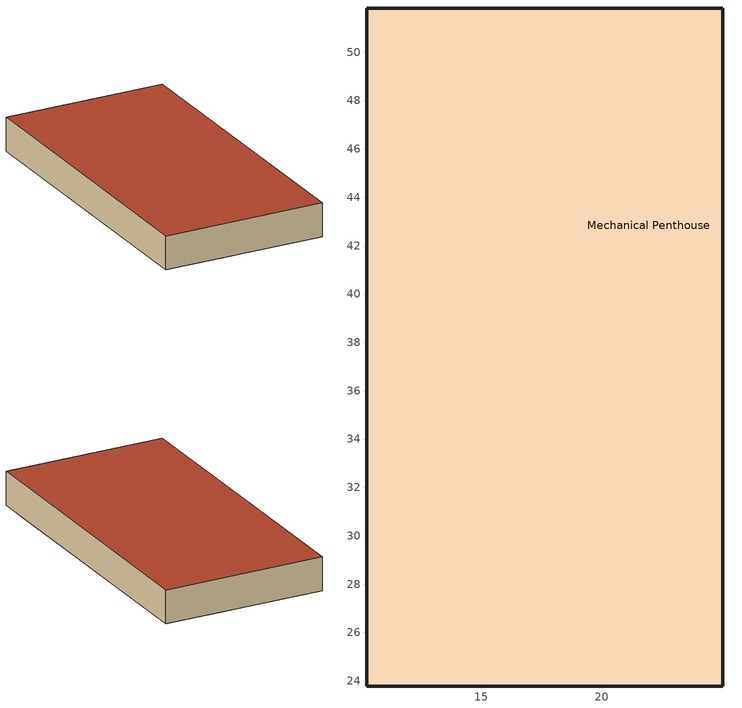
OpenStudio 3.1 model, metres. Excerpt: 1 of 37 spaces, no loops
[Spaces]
Mechanical Penthouse
 floor to 4th Floor Corridor: 18.88,51.83 18.88,23.79 16.38,23.79 16.38,51.83 z12.19
 floor to Room 404: 24.99,33.86 24.99,28.88 18.88,28.88 18.88,33.86 z12.19
 floor to Room 406/407: 16.38,41.14 16.38,23.79 10.28,23.79 10.28,41.14 z12.19
 floor to Room 411: 16.38,51.83 16.38,48.48 10.28,48.48 10.28,51.83 z12.19
 floor to Room 401/403: 24.99,51.83 24.99,33.86 18.88,33.86 18.88,51.83 z12.19
 floor to 4th Floor Restroom: 16.38,48.48 16.38,41.14 10.28,41.14 10.28,48.48 z12.19
 floor to Room 405: 24.99,28.88 24.99,23.79 18.88,23.79 18.88,28.88 z12.19
 wall outside: 24.99,51.83 10.28,51.83 10.28,23.79 24.99,23.79 24.99,51.83 z12.19:15.24
 roof outside: 24.99,23.79 24.99,51.83 10.28,51.83 10.28,23.79 z15.24
[SpaceType] Standards Building Type=SecondarySchool
Name | Default Schedule Set | Design Specification Outdoor Air Object | Standards Space Type
Lab | Lab Schedule Set | Lab Ventilation | Kitchen
Restroom | Restroom Schedule Set | Restroom Ventilation | Restroom
[DefaultScheduleSet] People Activity Level Schedule=Activity; Infiltration Schedule=Infil
Name | Number of People Schedule | Lighting Schedule | Electric Equipment Schedule
Lab Schedule Set | Lab Occupation | Lab Lights | Lab Equip
Restroom Schedule Set | Restroom Occupation | Restroom Lights | Restroom Equipment
[Lights:Definition] Design Level Calculation Method=Watts/Area; Fraction Radiant=0.37; Fraction Visible=0.2
Name | Watts per Space Floor Area {W/m2}
Lab Lights Definition | 12.9167
Restroom Lights Definition | 9.68752
[Lights]
Name | Lights Definition | Space or SpaceType
Lab Lights | Lab Lights Definition | Lab
Restroom Lights | Restroom Lights Definition | Restroom
[DesignSpecification:OutdoorAir] Outdoor Air Method=Sum
Name | Outdoor Air Flow per Person {m3/s-person} | Outdoor Air Flow per Floor Area {m3/s-m2}
Lab Ventilation | 0.00707921
Restroom Ventilation |  | 0.0048768
[People:Definition] Number of People Calculation Method=People/Area; Fraction Radiant=0.3
Name | People per Space Floor Area {person/m2}
Lab People Definition | 0.268204
Restroom People Definition | 0.0999967
[People]
Name | People Definition | Space or SpaceType
Lab People | Lab People Definition | Lab
Restroom People | Restroom People Definition | Restroom
[SpaceInfiltration:DesignFlowRate] Design Flow Rate Calculation Method=Flow/ExteriorArea; Flow per Exterior Surface Area {m3/s-m2}=0.00113386
Name | Space or SpaceType
Lab Infiltration | Lab
Restroom Infiltration | Restroom
[ElectricEquipment:Definition] Design Level Calculation Method=Watts/Area; Fraction Radiant=0.5
Name | Watts per Space Floor Area {W/m2}
Lab Electric Equipment Definition | 222.275
Restroom Electric Equipment Definition | 3.98265
[ElectricEquipment]
Name | Electric Equipment Definition | Space or SpaceType
Lab Electric Equipment | Lab Electric Equipment Definition | Lab
Restroom Electric Equipment | Restroom Electric Equipment Definition | Restroom
[Schedule:Ruleset]
Name | Default Day Schedule | Summer Design Day Schedule | Winter Design Day Schedule
Activity | SecondarySchool Activity Default Schedule | SecondarySchool Activity Summer Design Day | SecondarySchool Activity Winter Design Day
Infil | SecondarySchool Infil Default Schedule | SecondarySchool Infil Summer Design Day | SecondarySchool Infil Winter Design Day
Lab Equip | SecondarySchool Kitchen Equip Default Schedule | SecondarySchool Kitchen Equip Summer Design Day | SecondarySchool Kitchen Equip Winter Design Day
Restroom Occupation | SecondarySchool Bldg Occ Default Schedule 3 | SecondarySchool Bldg Occ Summer Design Day 3 | SecondarySchool Bldg Occ Winter Design Day 3
Restroom Lights | SecondarySchool Bldg Light Default Schedule 9 | SecondarySchool Bldg Light Summer Design Day 4 | SecondarySchool Bldg Light Winter Design Day 4
Restroom Equipment | SecondarySchool Bldg Equip Default Schedule 24 | SecondarySchool Bldg Equip Summer Design Day 4 | SecondarySchool Bldg Equip Winter Design Day 4
Lab Lights | SecondarySchool Bldg Light Default Schedule 11 | SecondarySchool Bldg Light Summer Design Day 5 | SecondarySchool Bldg Light Winter Design Day 5
Lab Occupation | SecondarySchool Bldg Occ Default Schedule 4 | SecondarySchool Bldg Occ Summer Design Day 4 | SecondarySchool Bldg Occ Winter Design Day 4
Mechanical Lights Schedule | SecondarySchool Bldg Light Default Schedule 13 | SecondarySchool Bldg Light Summer Design Day 6 | SecondarySchool Bldg Light Winter Design Day 6
Mechanical Room Equipment | SecondarySchool Bldg Equip Default Schedule 29 | SecondarySchool Bldg Equip Summer Design Day 5 | SecondarySchool Bldg Equip Winter Design Day 5
[Schedule:Day]
SecondarySchool Activity Default Schedule; SecondarySchool Activity Summer Design Day; SecondarySchool Activity Winter Design Day: 24, 0, 120
SecondarySchool Infil Default Schedule; SecondarySchool Infil Summer Design Day; SecondarySchool Infil Winter Design Day: 7, 0, 1, 21, 0, 0.5, 24, 0, 1
SecondarySchool HtgSetp Default Schedule: 7, 0, 17.7778, 21, 0, 20.5556, 24, 0, 17.7778
SecondarySchool HtgSetp Summer Design Day: 24, 0, 16
SecondarySchool HtgSetp Winter Design Day: 24, 0, 21
SecondarySchool ClgSetp Default Schedule: 7, 0, 29.4444, 21, 0, 23.3333, 24, 0, 29.4444
SecondarySchool ClgSetp Summer Design Day: 24, 0, 22.2222
SecondarySchool ClgSetp Winter Design Day: 24, 0, 27
SecondarySchool Kitchen Equip Default Schedule: 4, 0, 0.35, 8, 0, 0.4, 21, 0, 0.5, 24, 0, 0.3
SecondarySchool Kitchen Equip Summer Design Day: 8, 0, 0.1, 20, 0, 0.75, 24, 0, 0.1
SecondarySchool Kitchen Equip Winter Design Day: 24, 0, 0.1
SecondarySchool Office Occ Rule 1 Day Schedule; SecondarySchool Office Occ Rule 3 Day Schedule; SecondarySchool Office Occ Rule 5 Day Schedule; SecondarySchool Bldg Occ Winter Design Day 3; SecondarySchool Bldg Occ Winter Design Day 4: 24, 0, 0
SecondarySchool Office Occ Rule 2 Day Schedule: 8, 0, 0, 17, 0, 0.95, 21, 0, 0.15, 24, 0, 0
SecondarySchool Office Occ Rule 4 Day Schedule: 8, 0, 0, 17, 0, 0.5, 24, 0, 0
SecondarySchool Kitchen Equip Default Schedule 2: 13, 0, 0.15, 17, 0, 0.3, 20, 0, 0.2, 24, 0, 0.15
SecondarySchool Kitchen Equip Default Schedule 4: 10, 0, 0.25, 13, 0, 0.35, 20, 0, 0.5, 24, 0, 0.2
SecondarySchool Kitchen Equip Default Schedule 6: 8, 0, 0.25, 16, 0, 0.35, 24, 0, 0.2
SecondarySchool Bldg Equip Default Schedule 10: 24, 0, 0.25
SecondarySchool Bldg Equip Default Schedule 11: 9, 0, 0.3, 12, 0, 0.45, 18, 0, 0.95, 21, 0, 0.45, 24, 0, 0.3
SecondarySchool Bldg Equip Default Schedule 12: 4, 0, 0.35, 10, 0, 0.4, 18, 0, 0.55, 21, 0, 0.45, 24, 0, 0.35
SecondarySchool Bldg Equip Default Schedule 13: 8, 0, 0.45, 17, 0, 0.5, 24, 0, 0.45
SecondarySchool Bldg Equip Rule 1 Day Schedule 3: 9, 0, 0.25, 19, 0, 0.35, 24, 0, 0.25
SecondarySchool Bldg Equip Rule 1 Day Schedule 4; SecondarySchool Bldg Light Rule 1 Day Schedule 1; SecondarySchool Bldg Equip Rule 1 Day Schedule 6; SecondarySchool Bldg Light Rule 1 Day Schedule 2; SecondarySchool Bldg Light Rule 1 Day Schedule 3; SecondarySchool Bldg Light Rule 1 Day Schedule 4; SecondarySchool Bldg Light Rule 1 Day Schedule 5; SecondarySchool Bldg Light Rule 1 Day Schedule 6; SecondarySchool Bldg Equip Default Schedule 31; Schedule Day 18: 24, 0, 0.15
SecondarySchool Bldg Equip Rule 2 Day Schedule 1: 12, 0, 0.25, 20, 0, 0.35, 24, 0, 0.25
Schedule Day 3: 6, 0, 0.2, 10, 0, 0.35, 16, 0, 0.95, 20, 0, 0.45, 24, 0, 0.2
Schedule Day 4: 5, 0, 0.15, 18, 0, 0.307034, 24, 0, 0.15
SecondarySchool Bldg Light Default Schedule 4: 7, 0, 0.35, 10, 0, 0.5, 15, 0, 0.6, 21, 0, 0.5, 24, 0, 0.35
SecondarySchool Bldg Light Rule 2 Day Schedule 1: 8, 0, 0.35, 14, 0, 0.45, 21, 0, 0.5, 24, 0, 0.3
SecondarySchool Bldg Occ Rule 1 Day Schedule 6: 7, 0, 0, 20, 0, 0.15, 24, 0, 0
SecondarySchool Bldg Occ Rule 2 Day Schedule 5; SecondarySchool Bldg Occ Rule 2 Day Schedule 6: 8, 0, 0, 16, 0, 0.700007, 21, 0, 0.15, 24, 0, 0
SecondarySchool Bldg Occ Rule 1 Day Schedule 7; SecondarySchool Bldg Occ Rule 1 Day Schedule 9: 8, 0, 0, 20, 0, 0.15, 24, 0, 0
SecondarySchool Bldg Equip Default Schedule 15: 6, 0, 0.32, 17, 0, 0.35, 24, 0, 0.3
SecondarySchool Bldg Equip Default Schedule 16: 5, 0, 0.2, 8, 0, 0.35, 16, 0, 0.8, 21, 0, 0.45, 24, 0, 0.2
SecondarySchool Bldg Equip Default Schedule 17: 6, 0, 0.35, 10, 0, 0.4, 16, 0, 0.55, 21, 0, 0.4, 24, 0, 0.35
SecondarySchool Bldg Equip Default Schedule 18: 5, 0, 0.35, 16, 0, 0.55, 21, 0, 0.5, 24, 0, 0.35
SecondarySchool Bldg Equip Rule 1 Day Schedule 5: 8, 0, 0.1, 16, 0, 0.3, 24, 0, 0.1
Schedule Day 5: 8, 0, 0.35, 12, 0, 0.45, 17, 0, 0.8, 20, 0, 0.45, 24, 0, 0.35
Schedule Day 6: 6, 0, 0.2, 19, 0, 0.3, 24, 0, 0.2
SecondarySchool Bldg Light Default Schedule 6: 8, 0, 0.4, 21, 0, 0.55, 24, 0, 0.45
SecondarySchool Bldg Light Rule 2 Day Schedule 2: 9, 0, 0.4, 12, 0, 0.6, 17, 0, 0.7, 21, 0, 0.55, 24, 0, 0.35
SecondarySchool Bldg Light Rule 5 Day Schedule 2; SecondarySchool Bldg Light Rule 5 Day Schedule 3; SecondarySchool Bldg Light Winter Design Day 4; SecondarySchool Bldg Light Rule 5 Day Schedule 4; SecondarySchool Bldg Light Winter Design Day 5; SecondarySchool Bldg Light Rule 5 Day Schedule 5; SecondarySchool Bldg Light Winter Design Day 6; SecondarySchool Bldg Light Rule 5 Day Schedule 6: 24, 0, 0.1773
SecondarySchool Bldg Occ Rule 1 Day Schedule 8: 4, 0, 0, 20, 0, 0.15, 24, 0, 0
SecondarySchool Bldg Occ Rule 2 Day Schedule 7; SecondarySchool Bldg Occ Rule 2 Day Schedule 8: 6, 0, 0, 21, 0, 0.3, 24, 0, 0
SecondarySchool Bldg Equip Default Schedule 20: 7, 0, 0.3, 16, 0, 0.35, 24, 0, 0.3
SecondarySchool Bldg Equip Default Schedule 21: 10, 0, 0.3, 13, 0, 0.45, 18, 0, 0.95, 20, 0, 0.4, 24, 0, 0.25
SecondarySchool Bldg Equip Default Schedule 22: 9, 0, 0.35, 20, 0, 0.5, 24, 0, 0.3
SecondarySchool Bldg Equip Default Schedule 23: 7, 0, 0.4, 20, 0, 0.55, 24, 0, 0.45
SecondarySchool Bldg Equip Rule 1 Day Schedule 7: 6, 0, 0.2, 19, 0, 0.35, 24, 0, 0.25
SecondarySchool Bldg Equip Rule 1 Day Schedule 8: 4, 0, 0.1, 20, 0, 0.2, 24, 0, 0.1
SecondarySchool Bldg Equip Rule 2 Day Schedule 3: 7, 0, 0.3, 12, 0, 0.4, 16, 0, 0.5, 21, 0, 0.45, 24, 0, 0.3
Schedule Day 7: 8, 0, 0.35, 20, 0, 0.55, 24, 0, 0.35
Schedule Day 8; Schedule Day 12: 24, 0, 0.2
SecondarySchool Bldg Light Default Schedule 8: 8, 0, 0.3, 14, 0, 0.5, 21, 0, 0.6, 24, 0, 0.3
SecondarySchool Bldg Light Rule 2 Day Schedule 3: 8, 0, 0.3, 14, 0, 0.45, 21, 0, 0.65, 24, 0, 0.3
SecondarySchool Bldg Occ Default Schedule 3; Schedule Day 19: 8, 0, 0, 16, 0, 0.1, 24, 0, 0
SecondarySchool Bldg Occ Summer Design Day 3; SecondarySchool Bldg Occ Summer Design Day 4: 8, 0, 0, 16, 0, 0.7, 21, 0, 0.15, 24, 0, 0
SecondarySchool Bldg Occ Rule 1 Day Schedule 10; SecondarySchool Bldg Occ Rule 1 Day Schedule 11; SecondarySchool Bldg Occ Default Schedule 4; SecondarySchool Bldg Occ Rule 1 Day Schedule 13; SecondarySchool Bldg Occ Rule 1 Day Schedule 14; SecondarySchool Bldg Occ Rule 1 Day Schedule 15: 8, 0, 0, 20, 0, 0.1, 24, 0, 0
SecondarySchool Bldg Occ Rule 2 Day Schedule 9; SecondarySchool Bldg Occ Rule 2 Day Schedule 10: 8, 0, 0, 21, 0, 0.25, 24, 0, 0
SecondarySchool Bldg Light Default Schedule 9: 8, 0, 0.3, 21, 0, 0.45, 24, 0, 0.3
SecondarySchool Bldg Light Summer Design Day 4; SecondarySchool Bldg Light Summer Design Day 5; SecondarySchool Bldg Light Summer Design Day 6: 7, 0, 0.1773, 21, 0, 0.9, 24, 0, 0.1773
Schedule Day 9: 8, 0, 0.2, 20, 0, 0.45, 24, 0, 0.2
Schedule Day 10: 24, 0, 0.12
SecondarySchool Bldg Light Default Schedule 10; SecondarySchool Bldg Light Rule 2 Day Schedule 4: 8, 0, 0.1773, 21, 0, 0.45, 24, 0, 0.1773
SecondarySchool Bldg Equip Default Schedule 24: 8, 0, 0.15, 12, 0, 0.2, 16, 0, 0.35, 20, 0, 0.2, 24, 0, 0.15
SecondarySchool Bldg Equip Summer Design Day 4; SecondarySchool Bldg Equip Summer Design Day 5: 8, 0, 0.35, 17, 0, 0.95, 24, 0, 0.35
SecondarySchool Bldg Equip Winter Design Day 4; SecondarySchool Bldg Equip Winter Design Day 5: 24, 0, 0.14
SecondarySchool Bldg Equip Default Schedule 25: 7, 0, 0.15, 20, 0, 0.2, 24, 0, 0.15
SecondarySchool Bldg Equip Default Schedule 26: 12, 0, 0.15, 20, 0, 0.3, 24, 0, 0.15
SecondarySchool Bldg Equip Default Schedule 27: 8, 0, 0.15, 12, 0, 0.2, 16, 0, 0.3, 20, 0, 0.2, 24, 0, 0.15
SecondarySchool Bldg Equip Default Schedule 28: 7, 0, 0.2, 12, 0, 0.3, 16, 0, 0.4, 20, 0, 0.3, 24, 0, 0.2
SecondarySchool Bldg Equip Rule 1 Day Schedule 9: 6, 0, 0.1, 18, 0, 0.2, 24, 0, 0.1
SecondarySchool Bldg Equip Rule 1 Day Schedule 10; Schedule Day 14; SecondarySchool Bldg Equip Default Schedule 29; SecondarySchool Bldg Equip Default Schedule 30; Schedule Day 2: 24, 0, 0.3
SecondarySchool Bldg Equip Rule 2 Day Schedule 4: 8, 0, 0.2, 12, 0, 0.25, 17, 0, 0.35, 21, 0, 0.2, 24, 0, 0.15
SecondarySchool Bldg Light Default Schedule 11: 8, 0, 0.3, 13, 0, 0.45, 20, 0, 0.65, 24, 0, 0.3
Schedule Day 11: 8, 0, 0.4, 14, 0, 0.6, 20, 0, 0.7, 24, 0, 0.35
SecondarySchool Bldg Light Default Schedule 12: 7, 0, 0.3, 11, 0, 0.45, 16, 0, 0.7, 21, 0, 0.55, 24, 0, 0.3
SecondarySchool Bldg Light Rule 2 Day Schedule 5: 7, 0, 0.3, 12, 0, 0.45, 17, 0, 0.6, 21, 0, 0.55, 24, 0, 0.3
SecondarySchool Bldg Occ Rule 1 Day Schedule 12: 8, 0, 0, 20, 0, 0.35, 24, 0, 0
SecondarySchool Bldg Occ Rule 2 Day Schedule 11; SecondarySchool Bldg Occ Rule 2 Day Schedule 12: 8, 0, 0, 21, 0, 0.35, 24, 0, 0
SecondarySchool Bldg Light Default Schedule 13: 8, 0, 0, 21, 0, 0.55, 24, 0, 0
Schedule Day 13: 8, 0, 0, 10, 0, 0.55, 16, 0, 0, 18, 0, 0.55, 24, 0, 0
SecondarySchool Bldg Light Default Schedule 14: 8, 0, 0.1773, 13, 0, 0.35, 21, 0, 0.55, 24, 0, 0.1773
SecondarySchool Bldg Light Rule 2 Day Schedule 6: 7, 0, 0.1773, 13, 0, 0.45, 21, 0, 0.55, 24, 0, 0.1773
SecondarySchool Bldg Occ Rule 2 Day Schedule 13; SecondarySchool Bldg Occ Rule 2 Day Schedule 14: 8, 0, 0, 21, 0, 0.15, 24, 0, 0
Schedule Day 1: 6, 0, 0.3, 10, 0, 0.55, 16, 0, 0.7, 20, 0, 0.55, 24, 0, 0.3
SecondarySchool Kitchen Equip Default Schedule 8: 10, 0, 0.3, 13, 0, 0.45, 20, 0, 0.75, 24, 0, 0.3
Schedule Day 16: 7, 0, 0.35, 13, 0, 0.45, 18, 0, 0.75, 24, 0, 0.35
Schedule Day 20: 8, 0, 0.3, 17, 0, 0.55, 24, 0, 0.35
Schedule Day 21: 7, 0, 0.5, 13, 0, 0.65, 18, 0, 0.7, 24, 0, 0.5
Schedule Day 22: 7, 0, 0.45, 16, 0, 0.55, 24, 0, 0.4
Schedule Day 23: 8, 0, 0.4, 13, 0, 0.55, 17, 0, 0.6, 24, 0, 0.45
[Schedule:Rule]
Name | Schedule Ruleset | Rule Order | Day Schedule | Apply Sunday | Apply Saturday | Apply Monday | Apply Tuesday | Apply Wednesday | Apply Thursday | Apply Friday | Date Specification Type | Start Month | Start Day | End Month | End Day
Schedule Rule 1 | Lab Equip | 3 | SecondarySchool Kitchen Equip Default Schedule 2 | Yes | Yes
Schedule Rule 2 | Lab Equip | 2 | SecondarySchool Kitchen Equip Default Schedule 4 | Yes | Yes | Yes | Yes | Yes | Yes | Yes | DateRange | 5 | 15 | 8 | 18
Schedule Rule 7 | Lab Equip | 1 | SecondarySchool Kitchen Equip Default Schedule 6 | Yes | Yes | Yes | Yes | Yes | Yes | Yes | DateRange | 12 | 2 | 1 | 5
Schedule Rule 45 | Restroom Occupation | 0 | SecondarySchool Bldg Occ Rule 1 Day Schedule 10 | Yes | Yes |  |  |  |  |  | DateRange | 8 | 18 | 12 | 12
Schedule Rule 46 | Restroom Occupation | 1 | SecondarySchool Bldg Occ Rule 2 Day Schedule 9 |  |  | Yes | Yes | Yes | Yes | Yes | DateRange | 8 | 18 | 12 | 12
Schedule Rule 47 | Restroom Occupation | 2 | SecondarySchool Bldg Occ Rule 2 Day Schedule 10 |  |  | Yes | Yes | Yes | Yes | Yes | DateRange | 1 | 6 | 5 | 9
SecondarySchool Bldg Occ Rule 4 | Restroom Occupation | 3 | SecondarySchool Bldg Occ Rule 1 Day Schedule 11 | Yes | Yes | No | No | No | No | No | DateRange | 1 | 6 | 5 | 9
Schedule Rule 48 | Restroom Lights | 0 | Schedule Day 9 |  |  | Yes | Yes | Yes | Yes | Yes | DateRange | 8 | 1 | 9 | 30
Schedule Rule 49 | Restroom Lights | 1 | Schedule Day 10 |  |  | Yes | Yes | Yes | Yes | Yes | DateRange | 12 | 13 | 1 | 4
Schedule Rule 50 | Restroom Lights | 2 | SecondarySchool Bldg Light Default Schedule 10 |  |  | Yes | Yes | Yes | Yes | Yes | DateRange | 1 | 1 | 8 | 31
SecondarySchool Bldg Light Rule 15 | Restroom Lights | 3 | SecondarySchool Bldg Light Rule 1 Day Schedule 4 | Yes | Yes | No | No | No | No | No | DateRange | 9 | 1 | 12 | 31
SecondarySchool Bldg Light Rule 16 | Restroom Lights | 4 | SecondarySchool Bldg Light Rule 2 Day Schedule 4 | No | No | Yes | Yes | Yes | Yes | Yes | DateRange | 9 | 1 | 12 | 31
SecondarySchool Bldg Light Rule 17 | Restroom Lights | 5 | SecondarySchool Bldg Light Rule 5 Day Schedule 4 | Yes | Yes | No | No | No | No | No | DateRange | 1 | 1 | 8 | 31
Schedule Rule 51 | Restroom Equipment | 0 | SecondarySchool Bldg Equip Default Schedule 25 |  |  | Yes | Yes | Yes | Yes | Yes | DateRange | 12 | 1 | 12 | 13
Schedule Rule 52 | Restroom Equipment | 1 | SecondarySchool Bldg Equip Default Schedule 26 |  |  | Yes | Yes | Yes | Yes | Yes | DateRange | 8 | 1 | 8 | 30
Schedule Rule 53 | Restroom Equipment | 2 | SecondarySchool Bldg Equip Default Schedule 27 |  |  | Yes | Yes | Yes | Yes | Yes | DateRange | 1 | 7 | 5 | 14
Schedule Rule 54 | Restroom Equipment | 3 | SecondarySchool Bldg Equip Default Schedule 28 | No |  | Yes | Yes | Yes | Yes | Yes | DateRange | 8 | 1 | 12 | 13
Schedule Rule 55 | Restroom Equipment | 4 | SecondarySchool Bldg Equip Rule 1 Day Schedule 9 |  |  | Yes | Yes | Yes | Yes | Yes | DateRange | 12 | 13 | 1 | 5
SecondarySchool Bldg Equip Rule 9 | Restroom Equipment | 5 | SecondarySchool Bldg Equip Rule 1 Day Schedule 10 | Yes | Yes | No | No | No | No | No | DateRange | 1 | 1 | 12 | 31
SecondarySchool Bldg Equip Rule 10 | Restroom Equipment | 6 | SecondarySchool Bldg Equip Rule 2 Day Schedule 4 | No | No | Yes | Yes | Yes | Yes | Yes | DateRange | 5 | 15 | 7 | 31
Schedule Rule 56 | Lab Lights | 0 | Schedule Day 11 |  |  | Yes | Yes | Yes | Yes | Yes | DateRange | 8 | 1 | 9 | 30
Schedule Rule 57 | Lab Lights | 1 | Schedule Day 12 |  |  | Yes | Yes | Yes | Yes | Yes | DateRange | 12 | 13 | 1 | 4
Schedule Rule 58 | Lab Lights | 2 | SecondarySchool Bldg Light Default Schedule 12 |  |  | Yes | Yes | Yes | Yes | Yes | DateRange | 1 | 1 | 8 | 31
SecondarySchool Bldg Light Rule 18 | Lab Lights | 3 | SecondarySchool Bldg Light Rule 1 Day Schedule 5 | Yes | Yes | No | No | No | No | No | DateRange | 9 | 1 | 12 | 31
SecondarySchool Bldg Light Rule 19 | Lab Lights | 4 | SecondarySchool Bldg Light Rule 2 Day Schedule 5 | No | No | Yes | Yes | Yes | Yes | Yes | DateRange | 9 | 1 | 12 | 31
SecondarySchool Bldg Light Rule 20 | Lab Lights | 5 | SecondarySchool Bldg Light Rule 5 Day Schedule 5 | Yes | Yes | No | No | No | No | No | DateRange | 1 | 1 | 8 | 31
Schedule Rule 59 | Lab Occupation | 0 | SecondarySchool Bldg Occ Rule 1 Day Schedule 12 | Yes | Yes |  |  |  |  |  | DateRange | 8 | 18 | 12 | 12
Schedule Rule 60 | Lab Occupation | 1 | SecondarySchool Bldg Occ Rule 2 Day Schedule 11 |  |  | Yes | Yes | Yes | Yes | Yes | DateRange | 8 | 18 | 12 | 12
Schedule Rule 61 | Lab Occupation | 2 | SecondarySchool Bldg Occ Rule 2 Day Schedule 12 |  |  | Yes | Yes | Yes | Yes | Yes | DateRange | 1 | 6 | 5 | 9
SecondarySchool Bldg Occ Rule 5 | Lab Occupation | 3 | SecondarySchool Bldg Occ Rule 1 Day Schedule 13 | Yes | Yes | No | No | No | No | No | DateRange | 1 | 6 | 5 | 9
Schedule Rule 67 | Mechanical Lights Schedule | 0 | Schedule Day 13 |  |  | Yes | Yes | Yes | Yes | Yes | DateRange | 1 | 1 | 12 | 31
Schedule Rule 68 | Mechanical Lights Schedule | 1 | Schedule Day 14 |  |  | Yes | Yes | Yes | Yes | Yes | DateRange | 12 | 13 | 1 | 4
Schedule Rule 69 | Mechanical Lights Schedule | 2 | SecondarySchool Bldg Light Default Schedule 14 |  |  | Yes | Yes | Yes | Yes | Yes | DateRange | 1 | 1 | 8 | 31
SecondarySchool Bldg Light Rule 21 | Mechanical Lights Schedule | 3 | SecondarySchool Bldg Light Rule 1 Day Schedule 6 | Yes | Yes | No | No | No | No | No | DateRange | 9 | 1 | 12 | 31
SecondarySchool Bldg Light Rule 22 | Mechanical Lights Schedule | 4 | SecondarySchool Bldg Light Rule 2 Day Schedule 6 | No | No | Yes | Yes | Yes | Yes | Yes | DateRange | 9 | 1 | 12 | 31
SecondarySchool Bldg Light Rule 23 | Mechanical Lights Schedule | 5 | SecondarySchool Bldg Light Rule 5 Day Schedule 6 | Yes | Yes | No | No | No | No | No | DateRange | 1 | 1 | 8 | 31
Schedule Rule 73 | Mechanical Room Equipment | 1 | SecondarySchool Bldg Equip Default Schedule 30 |  |  | Yes | Yes | Yes | Yes | Yes | DateRange | 1 | 1 | 12 | 31
Schedule Rule 74 | Mechanical Room Equipment | 2 | SecondarySchool Bldg Equip Default Schedule 31 | Yes | Yes | No | No | No | No | No | DateRange | 1 | 1 | 12 | 31
Schedule Rule 5 | Lab Equip | 0 | SecondarySchool Kitchen Equip Default Schedule 8 |  |  | Yes | Yes | Yes | Yes | Yes | DateRange | 8 | 1 | 9 | 30
Schedule Rule 8 | Mechanical Room Equipment | 0 | Schedule Day 18 |  |  | Yes | Yes | Yes | Yes | Yes | DateRange | 12 | 16 | 1 | 4
